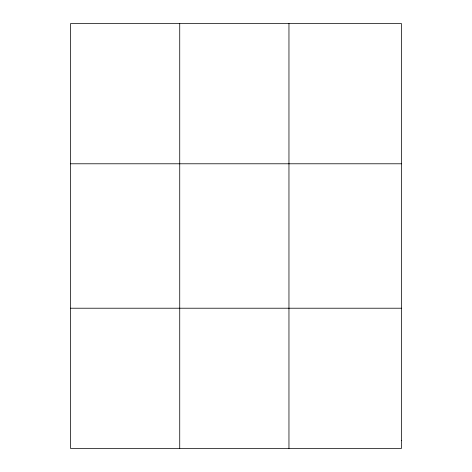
<?xml version="1.0" encoding="UTF-8"?>
<svg xmlns="http://www.w3.org/2000/svg" width="472" height="472" viewBox="0 0 472 472"><rect width="100%" height="100%" fill="white"/><g stroke="black" fill="none" stroke-linecap="round" stroke-linejoin="round"><path stroke-width="0.71" d="M179.732 448.4L179.732 23.6M288.958 448.4L288.958 23.6M70.511 163.784L401.489 163.784M70.511 308.216L401.489 308.216M401.489 440.612L401.489 448.4L70.511 448.4L70.511 23.6L401.489 23.6L401.489 440.612"/></g></svg>
